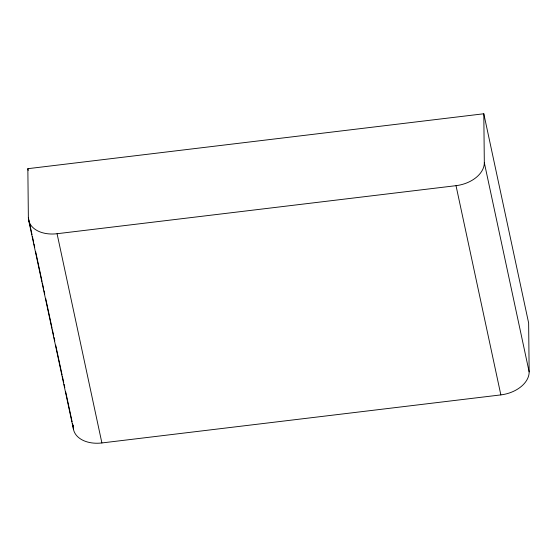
<?xml version="1.0" encoding="UTF-8"?>
<svg xmlns="http://www.w3.org/2000/svg" width="557" height="557" viewBox="0 0 557 557"><rect width="100%" height="100%" fill="white"/><g stroke="black" fill="none" stroke-linecap="round" stroke-linejoin="round"><path stroke-width="0.84" d="M32.007 234.601L28.365 217.592L27.85 168.687L483.803 113.767L528.635 322.997L529.15 371.902A28.846 19.349 -12.1 0 1 500.854 394.899L101.896 442.947A28.846 19.349 -12.1 0 1 73.197 426.815L72.466 423.417M28.365 217.592A28.846 19.349 -12.1 0 0 57.065 233.724L456.023 185.669A28.846 19.349 -12.1 0 0 484.318 162.679L483.803 113.767M484.318 162.679L529.15 371.902M456.023 185.669L500.854 394.899M57.065 233.724L101.896 442.947M27.85 168.687L28.212 170.386M32.369 236.307L33.65 242.26M34.012 243.959L34.743 247.364M35.655 251.618L42.033 281.382M42.395 283.081L43.669 289.034M44.038 290.74L44.762 294.138M45.674 298.392L52.052 328.157M52.421 329.862L53.695 335.815M54.057 337.514L54.788 340.919M55.7 345.173L62.078 374.938M62.447 376.636L63.721 382.589M64.083 384.295L64.814 387.693M65.726 391.947L72.104 421.719M28.63 220.119L73.468 429.343M73.176 425.102L73.197 426.815"/></g></svg>
